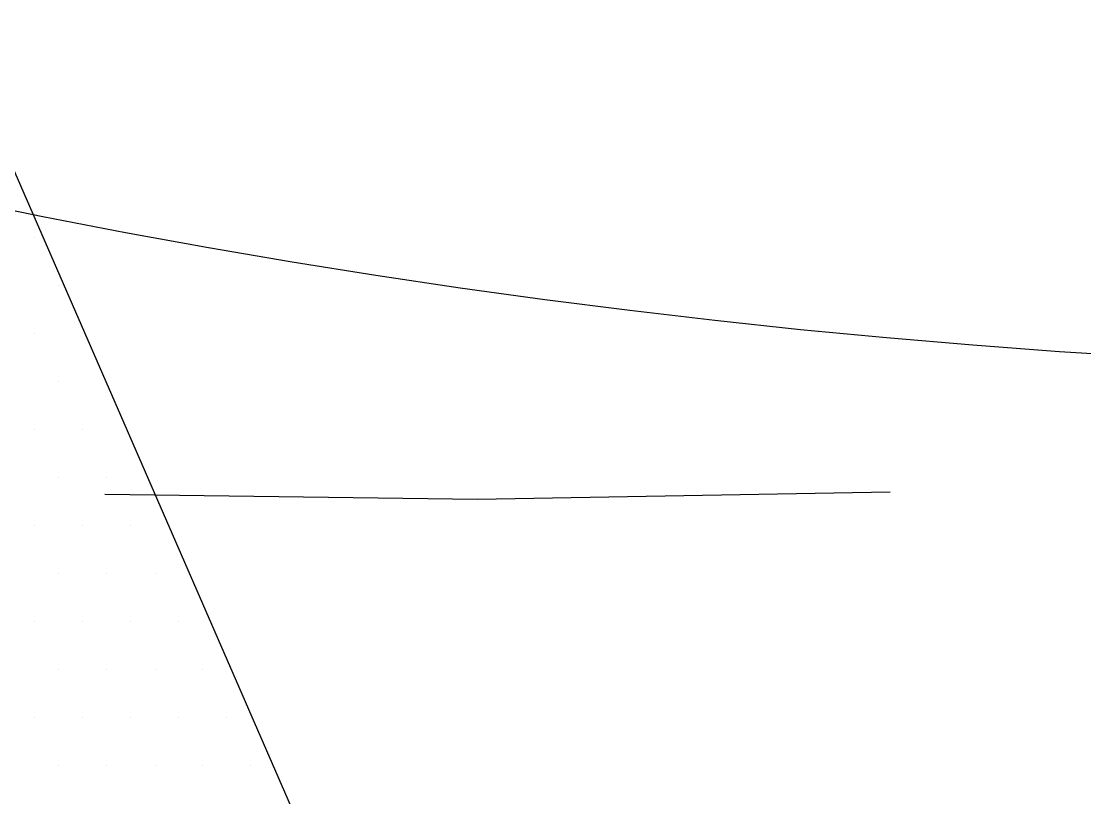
# Paper-space layout 'TOP_A1_00200_01-01-2017_MODELE' of a CAD drawing. Header units: millimetres. Extents: x -52 to 293, y -3 to 294.
# Drawn here: x -19.67 to -17.639, y 45.142 to 46.625 of the extents above; entities that cross this region are included whole.
import ezdxf

# ---------------------------------------------------------------- set-up
doc = ezdxf.new("R2010")
doc.units = ezdxf.units.MM
doc.header["$LTSCALE"] = 2
doc.linetypes.add('CACHEX2', pattern=[0.75, 0.5, -0.25])
for name, color, linetype in [('CALQUE_7', 4, 'Continuous'), ('CARTOUCHE', 7, 'Continuous'), ('rosace', 7, 'Continuous')]:
    doc.layers.add(name, color=color, linetype=linetype)

# ---------------------------------------------------------------- blocks, each defined once
blk = doc.blocks.new('A$C715108E3')
at = {"layer": 'CALQUE_7', "color": 131}
for p, q in [((-10.8917, -23.7891), (-10.8917, -23.7891)), ((-10.846, -23.8804), (-10.846, -23.8804)), ((-10.8917, -23.973), (-10.8917, -23.973)), ((-10.7995, -23.973), (-10.7995, -23.973)), ((-10.846, -24.0642), (-10.846, -24.0642)), ((-10.8917, -24.1555), (-10.8917, -24.1555)), ((-10.7995, -24.1555), (-10.7995, -24.1555)), ((-10.846, -24.2481), (-10.846, -24.2481)), ((-10.754, -24.2481), (-10.754, -24.2481)), ((-10.8917, -24.3394), (-10.8917, -24.3394)), ((-10.7995, -24.3394), (-10.7995, -24.3394)), ((-10.7084, -24.3394), (-10.7084, -24.3394)), ((-10.846, -24.4306), (-10.846, -24.4306)), ((-10.754, -24.4306), (-10.754, -24.4306)), ((-10.6619, -24.4306), (-10.6619, -24.4306)), ((-10.8917, -24.5232), (-10.8917, -24.5232)), ((-10.7995, -24.5232), (-10.7995, -24.5232)), ((-10.7084, -24.5232), (-10.7084, -24.5232)), ((-10.6166, -24.5232), (-10.6166, -24.5232)), ((-10.846, -24.6147), (-10.846, -24.6147)), ((-10.754, -24.6147), (-10.754, -24.6147)), ((-10.6619, -24.6147), (-10.6619, -24.6147)), ((-10.5703, -24.6147), (-10.5703, -24.6147)), ((-10.8917, -24.7059), (-10.8917, -24.7059)), ((-10.7995, -24.7059), (-10.7995, -24.7059)), ((-10.7084, -24.7059), (-10.7084, -24.7059)), ((-10.6166, -24.7059), (-10.6166, -24.7059)), ((-10.5248, -24.7059), (-10.5248, -24.7059)), ((-10.846, -24.7985), (-10.846, -24.7985)), ((-10.754, -24.7985), (-10.754, -24.7985)), ((-10.6619, -24.7985), (-10.6619, -24.7985)), ((-10.5703, -24.7985), (-10.5703, -24.7985)), ((-10.479, -24.7985), (-10.479, -24.7985))]:
    blk.add_line(p, q, dxfattribs=at)
blk.add_lwpolyline([(-15.4563, -23.799), (-13.7331, -21.4856), (-11.9601, -25.3945), (-11.4761, -25.5469), (-10.7095, -25.798), (-10.0926, -25.8741), (-9.9674, -25.8741), (-12.5584, -19.9248), (-11.816, -18.9068), (-10.4959, -20.6166), (-9.7792, -22.2122), (-8.7979, -20.9179), (-8.1187, -22.4645), (-6.9489, -21.0191), (-7.6382, -19.3811), (-6.116, -17.2939)], dxfattribs=at)
blk = doc.blocks.new('A$C581E6685')
at = {"layer": 'rosace', "color": 32, "linetype": 'CACHEX2', "ltscale": 1.5}
blk.add_ellipse((-38.0538, 23.8138), major_axis=(-19.0311, -3.534), ratio=0.590567, dxfattribs=at)
at = {"layer": 'rosace', "color": 32}
blk.add_ellipse((-37.6144, 23.8499), major_axis=(-13.5768, -4.2839), ratio=0.791971, dxfattribs=at)
at = {"layer": 'CARTOUCHE'}
blk.add_blockref('A$C715108E3', (-31.6739, 36.3189), dxfattribs=at)

psp = doc.layouts.new('TOP_A1_00200_01-01-2017_MODELE')

# ---------------------------------------------------------------- block references
at = {"layer": 'CARTOUCHE'}
psp.add_blockref('A$C581E6685', (22.9208, 33.6824), dxfattribs=at)

doc.saveas('drawing.dxf')
